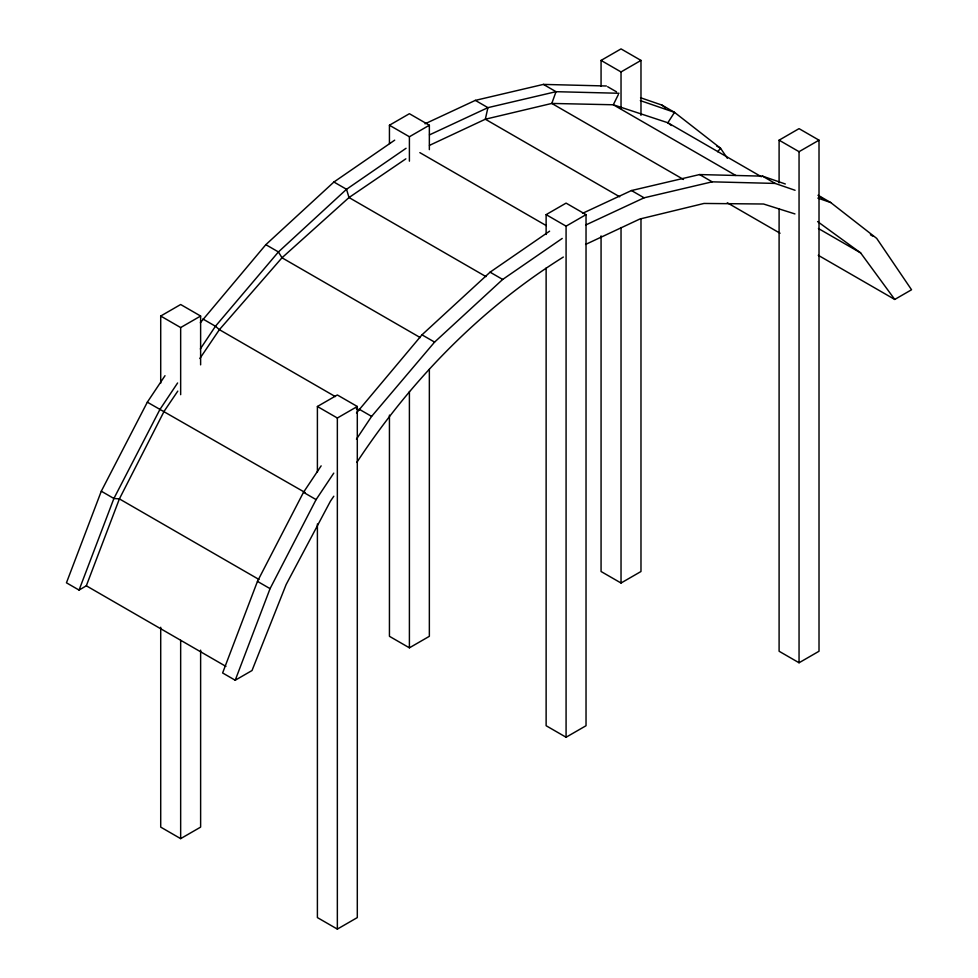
<?xml version="1.0" encoding="UTF-8"?>
<svg xmlns="http://www.w3.org/2000/svg" width="978" height="978" viewBox="0 0 978 978"><rect width="100%" height="100%" fill="white"/><g stroke="black" fill="none" stroke-linecap="round" stroke-linejoin="round"><path stroke-width="1.47" d="M165.001 375.699L147.336 402.178L101.296 491.213L66.455 582.802L79.059 590.076L86.321 585.798L119.389 498.89L164.194 411.176L177.788 391.114M79.059 590.076L113.9 498.487L159.927 409.452L177.605 382.973M321.151 465.858L303.486 492.325L257.458 581.372L222.617 672.962L235.221 680.236L252.018 670.529L286.138 584.551L330.405 501.249L333.804 496.237M235.221 680.236L270.062 588.646L316.09 499.611L333.755 473.132M618.353 94.548L613.304 104.768L551.8 103.436L485.332 119.218L429.476 145.367M200.331 322.752L265.833 244.671L333.914 182.018L394.696 140.16M200.319 348.938L215.453 326.249L278.424 251.945L346.518 189.292L406.053 148.289M356.493 412.912L421.983 334.831L490.076 272.177L549.612 231.163M356.469 439.098L371.616 416.396L434.587 342.104L502.68 279.451L562.216 238.436M199.854 358.51L219.39 329.659L281.994 257.776L349.012 197.544L405.858 158.839M356.811 462.411C410.491 380.797 480.345 308.975 563.34 257.043M717.681 151.749L720.541 148.24L674.514 112.36L661.91 105.086L640.553 97.739M389.44 143.534L389.44 125.233L409.403 113.705L429.354 125.233L429.354 149.634M389.44 125.233L409.403 136.749L429.354 125.233M601.067 86.357L601.067 60.416L621.03 48.9L640.981 60.416L640.981 115.343M160.71 383.168L160.71 316.041L180.661 304.513L200.624 316.041L200.624 364.855M601.067 60.416L621.03 71.944L640.981 60.416M160.71 316.041L180.661 327.557L200.624 316.041M546.127 234.476L546.127 214.634L566.079 203.118L586.03 214.634L586.03 725.725L566.079 737.241L546.127 725.725L546.127 268.033M546.127 214.634L566.079 226.162L586.03 214.634M317.398 472.093L317.398 406.493L337.349 394.978L357.3 406.493L357.3 917.584L337.349 929.1L317.398 917.584L317.398 523.963M779.099 182.886L779.099 140.172L799.05 128.644L819.014 140.172L819.014 651.25L799.05 662.766L779.099 651.25L779.099 208.815M317.398 406.493L337.349 418.009L357.3 406.493M779.099 140.172L799.05 151.688L819.014 140.172M818.268 255.307L894.748 299.451L911.545 289.757L876.704 238.4L830.664 202.519L818.073 195.245L822.791 198.925M389.44 415.1L389.44 636.311L409.403 647.827L429.354 636.311L429.354 369.329M601.067 235.869L601.067 571.507L621.03 583.022L640.981 571.507L640.981 219.084M160.71 627.265L160.71 827.119L180.661 838.635L200.624 827.119L200.624 650.15M585.59 244.439L639.869 219.011L704.001 203.448L763.537 204.011L794.943 213.925M425.014 123.815L475.32 100.379L543.413 84.401L606.384 85.991M429.464 134.891L487.924 107.653L556.017 91.688L618.988 93.265M582.533 213.338L631.482 190.539L699.576 174.561L762.547 176.15L785.322 183.986M585.614 225.05L644.086 197.813L712.167 181.835L775.138 183.424L795.077 190.282M640.345 100.612L674.514 112.36L667.852 122.751L613.304 104.768L735.798 175.478M817.852 198.106L830.664 202.519M716.764 146.064L720.541 148.24L727.339 158.265M870.408 234.757L872.926 236.211M607.644 86.724L616.47 91.81M762.547 176.15L775.138 183.424M761.361 176.737L667.852 122.751L671.409 125.502M818.427 228.522L860.616 252.874L894.748 299.451M543.413 84.401L556.017 91.688L551.8 103.436L683.512 179.463M699.576 174.561L712.167 181.835M727.302 202.788L780.041 233.229M475.32 100.379L487.924 107.653L485.332 119.218L619.673 196.786M631.482 190.539L644.086 197.813M419.855 152.629L546.286 225.625M333.914 182.018L346.518 189.292L349.012 197.544L485.98 276.615M490.076 272.177L502.68 279.451M265.833 244.671L278.424 251.945L281.994 257.776L420.283 337.606M421.983 334.831L434.587 342.104M202.862 318.975L215.453 326.249L219.39 329.659L335.283 396.579M359.012 409.122L371.616 416.396M356.359 408.743L358.987 410.259M305.124 492.533L147.336 402.178M303.486 492.325L316.09 499.611M258.999 579.489L119.389 498.89L113.9 498.487L101.296 491.213M257.458 581.372L270.062 588.646M86.321 585.798L225.93 666.397M817.596 221.578L860.616 252.874M661.91 105.086L665.456 107.849M799.05 151.688L799.05 662.766M621.03 71.944L621.03 108.558M621.03 227.556L621.03 583.022M566.079 226.162L566.079 737.241M409.403 136.749L409.403 161.162M409.403 391.53L409.403 647.827M337.349 418.009L337.349 929.1M180.661 327.557L180.661 394.684M180.661 640.309L180.661 838.635"/></g></svg>
